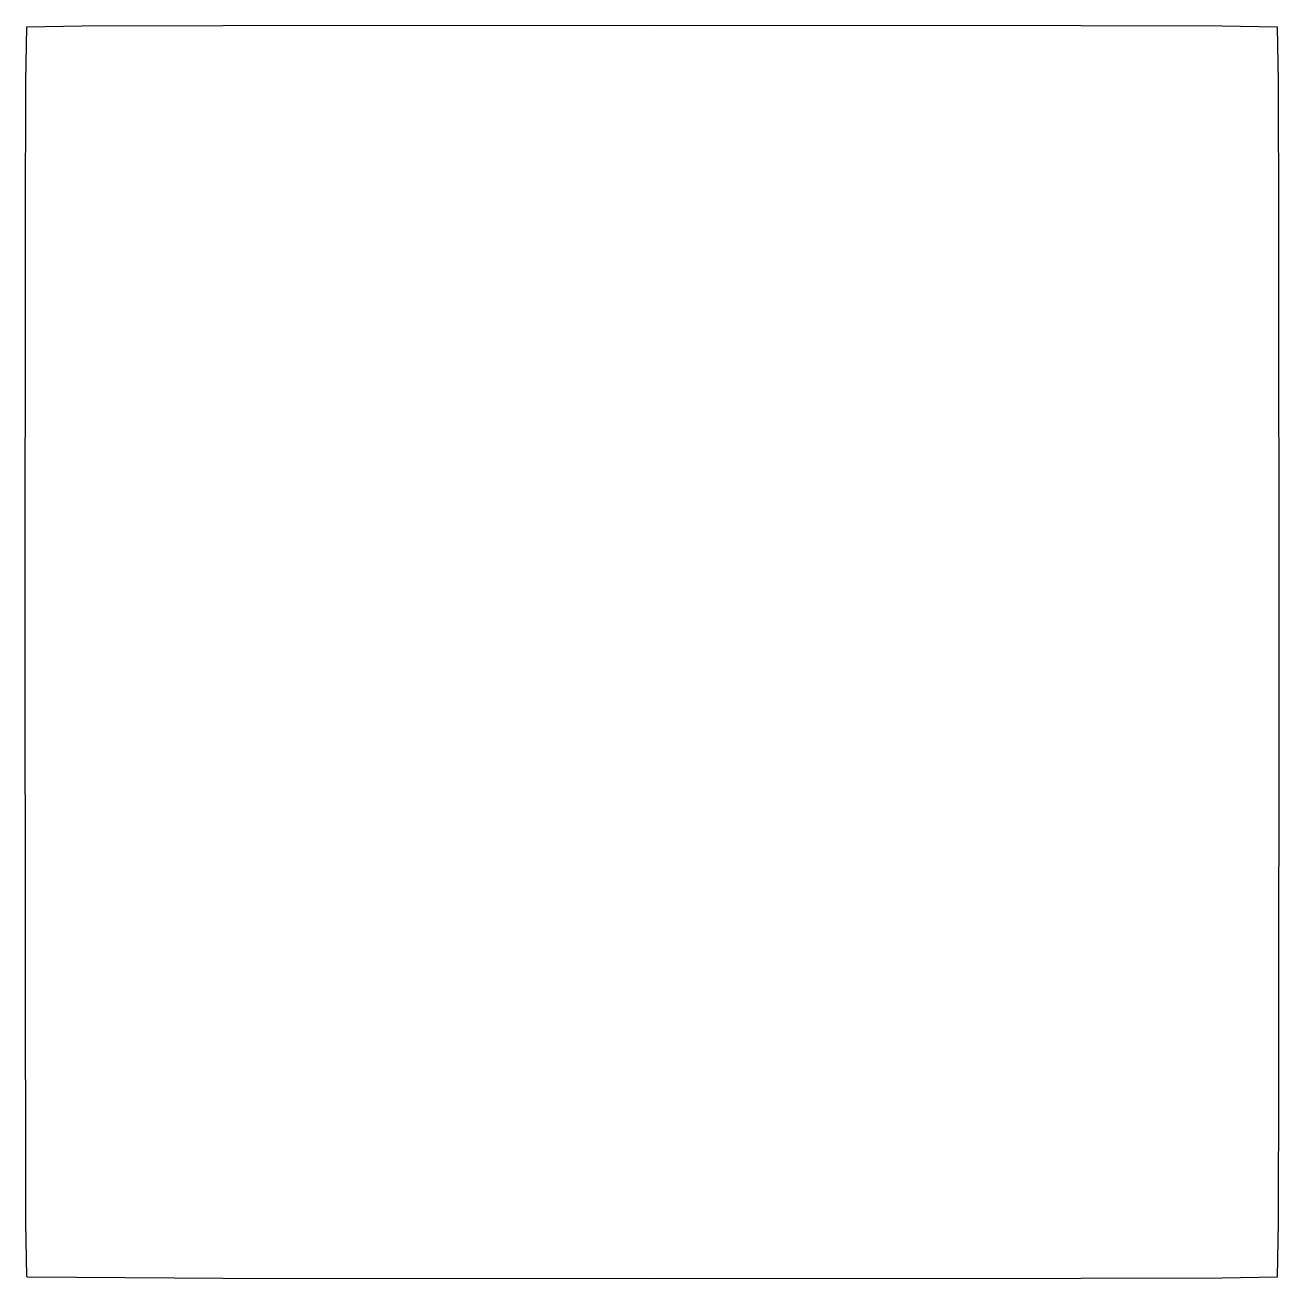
# Model space of a CAD drawing. Header units: millimetres. Extents: x 0 to 300, y 0 to 300.
import ezdxf

# ---------------------------------------------------------------- set-up
doc = ezdxf.new("R2010")
doc.units = ezdxf.units.MM
doc.layers.add('CUT', color=7, linetype='CONTINUOUS')

msp = doc.modelspace()

# ---------------------------------------------------------------- linework, layer by layer
at = {"layer": 'CUT'}
msp.add_lwpolyline([(0.5715, 0.3865), (0.3847, 0.601), (0.2072, 13.5582), (0, 149.9997), (0.0888, 252.5829), (0.2072, 286.4418), (0.4465, 299.5535), (13.5582, 299.7928), (47.4157, 299.9112), (149.9997, 300), (252.5829, 299.9112), (286.4418, 299.7928), (299.5535, 299.5535), (299.7928, 286.4418), (299.9112, 252.5843), (300, 150.0003), (299.9112, 47.4171), (299.7928, 13.5582), (299.5535, 0.4465), (286.4418, 0.2072), (252.5843, 0.0888), (150.0003, 0), (47.4171, 0.0888)], close=True, dxfattribs=at)

doc.saveas('drawing.dxf')
